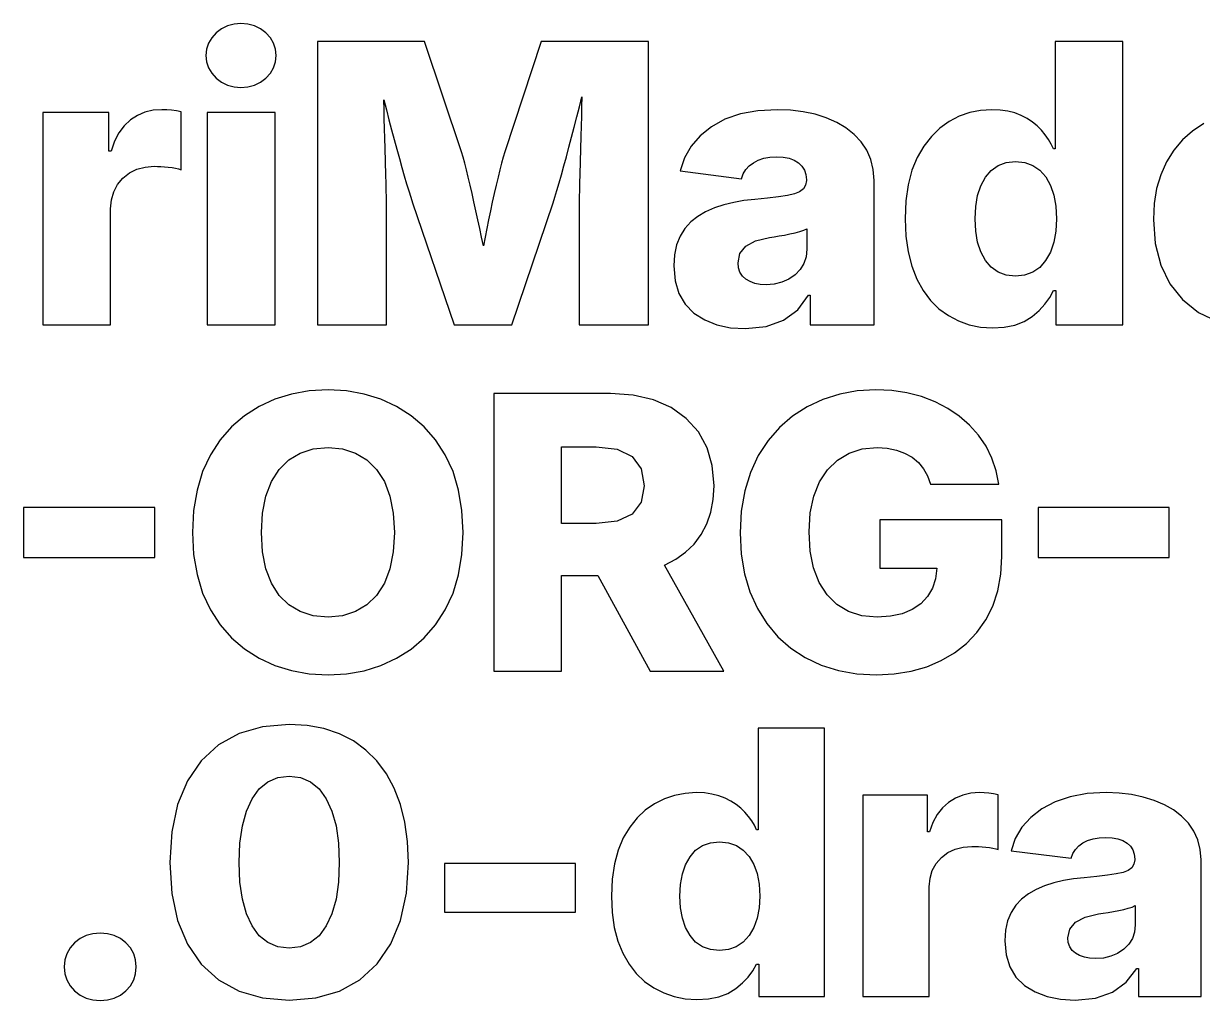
# Model space of a CAD drawing. Header units: metres. Extents: x 0.8 to 39.6, y 0.8 to 10.4.
# Drawn here: x 16.94 to 28.52, y 0.8 to 10.4 of the extents above; entities that cross this region are included whole.
import ezdxf

# ---------------------------------------------------------------- set-up
doc = ezdxf.new("R2010")
doc.units = ezdxf.units.M

msp = doc.modelspace()

# ---------------------------------------------------------------- linework, layer by layer
for p, q in [((18.8822, 10.3489), (18.829, 10.3088)), ((18.9404, 10.3775), (18.8822, 10.3489)), ((19.0036, 10.3946), (18.9404, 10.3775)), ((19.0719, 10.4004), (19.0036, 10.3946)), ((19.1409, 10.3946), (19.0719, 10.4004)), ((19.2048, 10.3775), (19.1409, 10.3946)), ((19.2633, 10.3489), (19.2048, 10.3775)), ((19.3166, 10.3088), (19.2633, 10.3489)), ((18.753, 10.2075), (18.734, 10.1495)), ((18.7846, 10.2606), (18.753, 10.2075)), ((18.829, 10.3088), (18.7846, 10.2606)), ((19.361, 10.2606), (19.3166, 10.3088)), ((19.3926, 10.2075), (19.361, 10.2606)), ((19.4117, 10.1495), (19.3926, 10.2075)), ((20.876, 10.2229), (19.8242, 10.2229)), ((19.8242, 10.2229), (19.8242, 7.43959)), ((21.2393, 9.13945), (20.876, 10.2229)), ((22.0214, 10.2229), (21.6638, 9.13945)), ((23.0751, 10.2229), (22.0214, 10.2229)), ((23.0751, 7.43959), (23.0751, 10.2229)), ((27.7363, 10.2229), (27.0709, 10.2229)), ((27.0709, 10.2229), (27.0709, 9.16933)), ((27.7363, 7.43959), (27.7363, 10.2229)), ((18.734, 10.1495), (18.7276, 10.0865)), ((18.7276, 10.0865), (18.734, 10.0236)), ((19.418, 10.0865), (19.4117, 10.1495)), ((19.4117, 10.0236), (19.418, 10.0865)), ((18.734, 10.0236), (18.753, 9.96558)), ((18.753, 9.96558), (18.7846, 9.91245)), ((19.361, 9.91245), (19.3926, 9.96558)), ((19.3926, 9.96558), (19.4117, 10.0236)), ((18.7846, 9.91245), (18.829, 9.86423)), ((18.829, 9.86423), (18.8822, 9.82419)), ((19.2633, 9.82419), (19.3166, 9.86423)), ((19.3166, 9.86423), (19.361, 9.91245)), ((18.8822, 9.82419), (18.9404, 9.79558)), ((18.9404, 9.79558), (19.0036, 9.77843)), ((19.0036, 9.77843), (19.0719, 9.77271)), ((19.0719, 9.77271), (19.1409, 9.77843)), ((19.1409, 9.77843), (19.2048, 9.79558)), ((19.2048, 9.79558), (19.2633, 9.82419)), ((20.4783, 9.55717), (20.4763, 9.64941)), ((20.4763, 9.64941), (20.5005, 9.55153)), ((22.3969, 9.58206), (22.4211, 9.68117)), ((22.4211, 9.68117), (22.4191, 9.58684)), ((17.772, 9.528), (17.1237, 9.528)), ((17.1237, 9.528), (17.1237, 7.43959)), ((17.772, 9.14694), (17.772, 9.528)), ((18.1289, 9.52895), (18.0544, 9.49742)), ((18.2088, 9.54785), (18.1289, 9.52895)), ((18.2941, 9.55417), (18.2088, 9.54785)), ((18.3425, 9.55276), (18.2941, 9.55417)), ((18.3902, 9.54855), (18.3425, 9.55276)), ((18.4371, 9.54155), (18.3902, 9.54855)), ((18.4834, 9.53174), (18.4371, 9.54155)), ((18.4834, 8.96388), (18.4834, 9.53174)), ((19.4065, 9.528), (18.7391, 9.528)), ((18.7391, 9.528), (18.7391, 7.43959)), ((19.4065, 7.43959), (19.4065, 9.528)), ((20.4806, 9.46355), (20.4783, 9.55717)), ((20.5005, 9.55153), (20.5253, 9.45399)), ((22.3721, 9.48271), (22.3969, 9.58206)), ((22.4191, 9.58684), (22.4168, 9.49065)), ((23.9798, 9.51236), (23.8277, 9.46011)), ((24.1514, 9.54372), (23.9798, 9.51236)), ((24.3425, 9.55417), (24.1514, 9.54372)), ((24.4722, 9.54913), (24.3425, 9.55417)), ((24.5956, 9.53407), (24.4722, 9.54913)), ((24.7127, 9.50896), (24.5956, 9.53407)), ((24.8234, 9.47382), (24.7127, 9.50896)), ((26.233, 9.52521), (26.1304, 9.48901)), ((26.3393, 9.54692), (26.233, 9.52521)), ((26.4494, 9.55417), (26.3393, 9.54692)), ((26.5313, 9.5506), (26.4494, 9.55417)), ((26.6071, 9.53992), (26.5313, 9.5506)), ((26.6767, 9.52211), (26.6071, 9.53992)), ((26.74, 9.49718), (26.6767, 9.52211)), ((17.9235, 9.39632), (17.8712, 9.32626)), ((17.9852, 9.45329), (17.9235, 9.39632)), ((18.0544, 9.49742), (17.9852, 9.45329)), ((20.4831, 9.36852), (20.4806, 9.46355)), ((20.5253, 9.45399), (20.5507, 9.3568)), ((22.3207, 9.28329), (22.3467, 9.38312)), ((22.3467, 9.38312), (22.3721, 9.48271)), ((22.4143, 9.39258), (22.4115, 9.29262)), ((22.4168, 9.49065), (22.4143, 9.39258)), ((23.6951, 9.38696), (23.5837, 9.29713)), ((23.8277, 9.46011), (23.6951, 9.38696)), ((24.9255, 9.42892), (24.8234, 9.47382)), ((25.0165, 9.37457), (24.9255, 9.42892)), ((26.0315, 9.43834), (25.9391, 9.37283)), ((26.1304, 9.48901), (26.0315, 9.43834)), ((26.7976, 9.46671), (26.74, 9.49718)), ((26.8497, 9.43227), (26.7976, 9.46671)), ((26.8965, 9.39384), (26.8497, 9.43227)), ((26.9379, 9.35146), (26.8965, 9.39384)), ((28.5326, 9.41873), (28.4208, 9.3443)), ((17.8712, 9.32626), (17.8283, 9.24315)), ((20.4858, 9.27208), (20.4831, 9.36852)), ((20.4886, 9.17664), (20.4858, 9.27208)), ((20.5507, 9.3568), (20.5767, 9.25996)), ((22.2947, 9.18529), (22.3207, 9.28329)), ((22.4115, 9.29262), (22.401, 8.91811)), ((23.5837, 9.29713), (23.4951, 9.19481)), ((25.0966, 9.31078), (25.0165, 9.37457)), ((25.1657, 9.2375), (25.0966, 9.31078)), ((25.8561, 9.29216), (25.7823, 9.1963)), ((25.9391, 9.37283), (25.8561, 9.29216)), ((26.9743, 9.30681), (26.9379, 9.35146)), ((27.0061, 9.26157), (26.9743, 9.30681)), ((28.4208, 9.3443), (28.3225, 9.25644)), ((17.8283, 9.24315), (17.795, 9.14694)), ((20.4964, 8.91061), (20.4886, 9.17664)), ((20.5767, 9.25996), (20.6027, 9.16522)), ((20.6027, 9.16522), (20.6281, 9.07433)), ((22.2693, 9.09113), (22.2947, 9.18529)), ((23.4951, 9.19481), (23.4293, 9.07999)), ((25.2214, 9.15527), (25.1657, 9.2375)), ((25.2611, 9.0645), (25.2214, 9.15527)), ((25.7823, 9.1963), (25.7179, 9.08527)), ((27.0331, 9.21574), (27.0061, 9.26157)), ((27.0556, 9.16933), (27.0331, 9.21574)), ((27.0709, 9.16933), (27.0556, 9.16933)), ((28.2377, 9.15515), (28.1664, 9.04045)), ((28.3225, 9.25644), (28.2377, 9.15515)), ((17.795, 9.14694), (17.772, 9.14694)), ((20.6281, 9.07433), (20.6529, 8.98727)), ((21.2542, 9.08821), (21.2393, 9.13945)), ((21.2701, 9.02972), (21.2542, 9.08821)), ((21.649, 9.08815), (21.633, 9.02948)), ((21.6638, 9.13945), (21.649, 9.08815)), ((22.2445, 9.00081), (22.2693, 9.09113)), ((23.4293, 9.07999), (23.3863, 8.95267)), ((24.1072, 9.03296), (24.1553, 9.0583)), ((24.1553, 9.0583), (24.2095, 9.0764)), ((24.2095, 9.0764), (24.27, 9.08727)), ((24.27, 9.08727), (24.3367, 9.0909)), ((24.3367, 9.0909), (24.401, 9.08722)), ((24.401, 9.08722), (24.4579, 9.07617)), ((24.4579, 9.07617), (24.5076, 9.05779)), ((24.5076, 9.05779), (24.5499, 9.03206)), ((25.2849, 8.96521), (25.2611, 9.0645)), ((25.7179, 9.08527), (25.6656, 8.9586)), ((26.5918, 9.03458), (26.6827, 9.0442)), ((26.6827, 9.0442), (26.773, 9.03474)), ((28.1664, 9.04045), (28.1099, 8.91414)), ((17.9125, 8.88165), (17.9773, 8.93233)), ((17.9773, 8.93233), (18.05, 8.96852)), ((18.05, 8.96852), (18.1307, 8.99025)), ((18.1307, 8.99025), (18.2195, 8.99748)), ((18.2195, 8.99748), (18.2511, 8.99696)), ((18.2511, 8.99696), (18.2847, 8.99539)), ((18.2847, 8.99539), (18.3204, 8.99275)), ((18.3204, 8.99275), (18.3581, 8.98909)), ((18.3581, 8.98909), (18.395, 8.98436)), ((18.395, 8.98436), (18.4281, 8.97858)), ((18.4281, 8.97858), (18.4576, 8.97176)), ((18.4576, 8.97176), (18.4834, 8.96388)), ((20.6529, 8.98727), (20.6771, 8.90408)), ((21.2872, 8.96399), (21.2701, 9.02972)), ((21.3053, 8.89102), (21.2872, 8.96399)), ((21.616, 8.96347), (21.5979, 8.89009)), ((21.633, 9.02948), (21.616, 8.96347)), ((22.2203, 8.91435), (22.2445, 9.00081)), ((23.3863, 8.95267), (23.9906, 8.87607)), ((23.9906, 8.87607), (24.0079, 8.923)), ((24.0079, 8.923), (24.0331, 8.96478)), ((24.0331, 8.96478), (24.0662, 9.00143)), ((24.0662, 9.00143), (24.1072, 9.03296)), ((24.5499, 9.03206), (24.5838, 8.99954)), ((24.5838, 8.99954), (24.608, 8.96083)), ((24.608, 8.96083), (24.6225, 8.91594)), ((25.2929, 8.85739), (25.2849, 8.96521)), ((25.6656, 8.9586), (25.6283, 8.81583)), ((26.3872, 8.89009), (26.444, 8.95752)), ((26.444, 8.95752), (26.5122, 9.00568)), ((26.5122, 9.00568), (26.5918, 9.03458)), ((26.773, 9.03474), (26.8526, 9.00636)), ((26.8526, 9.00636), (26.9216, 8.95908)), ((26.9216, 8.95908), (26.98, 8.89287)), ((17.8215, 8.74811), (17.8594, 8.81932)), ((17.8594, 8.81932), (17.9125, 8.88165)), ((20.4984, 8.83093), (20.4964, 8.91061)), ((20.5, 8.75908), (20.4984, 8.83093)), ((20.6771, 8.90408), (20.7, 8.82655)), ((20.7, 8.82655), (20.7211, 8.75652)), ((21.324, 8.81291), (21.3053, 8.89102)), ((21.3428, 8.73178), (21.324, 8.81291)), ((21.5792, 8.81163), (21.5606, 8.73038)), ((21.5979, 8.89009), (21.5792, 8.81163)), ((22.1759, 8.76096), (22.1973, 8.83374)), ((22.1973, 8.83374), (22.2203, 8.91435)), ((22.3989, 8.83585), (22.3974, 8.76189)), ((22.401, 8.91811), (22.3989, 8.83585)), ((24.62, 8.81285), (24.598, 8.77638)), ((24.6274, 8.85739), (24.62, 8.81285)), ((24.6225, 8.91594), (24.6274, 8.86485)), ((24.6274, 8.86485), (24.6274, 8.85739)), ((25.2929, 7.43959), (25.2929, 8.85739)), ((25.6283, 8.81583), (25.6059, 8.65694)), ((26.3105, 8.71098), (26.3424, 8.80678)), ((26.3424, 8.80678), (26.3872, 8.89009)), ((26.98, 8.89287), (27.0264, 8.81044)), ((27.0264, 8.81044), (27.0596, 8.71448)), ((28.1099, 8.91414), (28.0696, 8.778)), ((17.7987, 8.66801), (17.8215, 8.74811)), ((20.5008, 8.69504), (20.5, 8.75908)), ((20.5011, 8.63882), (20.5008, 8.69504)), ((20.7211, 8.75652), (20.7402, 8.69392)), ((20.7402, 8.69392), (20.7574, 8.63882)), ((21.3617, 8.6476), (21.3428, 8.73178)), ((21.5606, 8.73038), (21.5419, 8.6463)), ((22.1381, 8.63882), (22.1561, 8.69598)), ((22.1561, 8.69598), (22.1759, 8.76096)), ((22.3965, 8.69621), (22.3962, 8.63882)), ((22.3974, 8.76189), (22.3965, 8.69621)), ((24.3537, 8.69745), (24.2468, 8.68431)), ((24.4413, 8.71187), (24.3537, 8.69745)), ((24.5098, 8.72757), (24.4413, 8.71187)), ((24.5612, 8.74794), (24.5098, 8.72757)), ((24.598, 8.77638), (24.5612, 8.74794)), ((26.2913, 8.60271), (26.3105, 8.71098)), ((27.0596, 8.71448), (27.0795, 8.60498)), ((28.0696, 8.778), (28.0454, 8.63206)), ((17.7911, 8.57906), (17.7987, 8.66801)), ((17.7911, 7.43959), (17.7911, 8.57906)), ((20.5011, 7.43959), (20.5011, 8.63882)), ((20.7574, 8.63882), (21.1685, 7.43959)), ((21.3808, 8.56038), (21.3617, 8.6476)), ((21.5419, 8.6463), (21.5233, 8.55943)), ((21.7327, 7.43959), (22.1381, 8.63882)), ((22.3962, 8.63882), (22.3962, 7.43959)), ((23.7238, 8.58839), (23.6379, 8.55127)), ((23.8164, 8.61816), (23.7238, 8.58839)), ((23.9134, 8.64211), (23.8164, 8.61816)), ((24.0148, 8.6602), (23.9134, 8.64211)), ((24.1206, 8.67245), (24.0148, 8.6602)), ((24.2468, 8.68431), (24.1206, 8.67245)), ((25.6059, 8.65694), (25.5984, 8.48193)), ((26.2849, 8.48193), (26.2913, 8.60271)), ((27.0795, 8.60498), (27.0862, 8.48193)), ((28.0454, 8.63206), (28.0373, 8.47632)), ((21.3997, 8.47235), (21.3808, 8.56038)), ((21.4181, 8.38573), (21.3997, 8.47235)), ((21.5049, 8.47183), (21.4872, 8.3855)), ((21.5233, 8.55943), (21.5049, 8.47183)), ((23.561, 8.50528), (23.4931, 8.45041)), ((23.6379, 8.55127), (23.561, 8.50528)), ((25.5984, 8.48193), (25.6055, 8.31177)), ((26.2913, 8.3611), (26.2849, 8.48193)), ((27.0862, 8.48193), (27.0795, 8.36034)), ((28.0373, 8.47632), (28.0553, 8.23856)), ((21.436, 8.30051), (21.4181, 8.38573)), ((21.4872, 8.3855), (21.47, 8.30045)), ((23.4341, 8.38666), (23.3864, 8.31252)), ((23.4931, 8.45041), (23.4341, 8.38666)), ((24.4667, 8.33247), (24.518, 8.34334)), ((24.518, 8.34334), (24.5628, 8.35536)), ((24.5628, 8.35536), (24.6012, 8.36856)), ((24.6012, 8.36856), (24.6331, 8.38293)), ((24.6331, 8.38293), (24.6331, 8.18304)), ((26.3105, 8.25264), (26.2913, 8.3611)), ((27.0795, 8.36034), (27.0594, 8.25146)), ((21.4535, 8.21667), (21.436, 8.30051)), ((21.47, 8.30045), (21.4535, 8.21667)), ((23.3523, 8.22649), (23.3319, 8.12852)), ((23.3864, 8.31252), (23.3523, 8.22649)), ((24.0331, 8.21246), (24.1293, 8.26465)), ((24.1293, 8.26465), (24.264, 8.297)), ((24.264, 8.297), (24.3119, 8.30481)), ((24.3119, 8.30481), (24.3616, 8.31332)), ((24.3616, 8.31332), (24.4132, 8.32256)), ((24.4132, 8.32256), (24.4667, 8.33247)), ((25.6055, 8.31177), (25.6271, 8.1562)), ((26.3424, 8.15656), (26.3105, 8.25264)), ((27.0594, 8.25146), (27.0259, 8.15532)), ((28.0553, 8.23856), (28.1093, 8.02777)), ((23.3319, 8.12852), (23.3251, 8.01866)), ((23.9562, 8.04854), (23.9754, 8.14043)), ((23.9754, 8.14043), (24.0331, 8.21246)), ((24.6258, 8.10913), (24.604, 8.04247)), ((24.6331, 8.18304), (24.6258, 8.10913)), ((25.6271, 8.1562), (25.6629, 8.01523)), ((26.3872, 8.07285), (26.3424, 8.15656)), ((27.0259, 8.15532), (26.979, 8.0719)), ((23.3251, 8.01866), (23.3375, 7.87343)), ((23.961, 7.99934), (23.9562, 8.04854)), ((23.9755, 7.95633), (23.961, 7.99934)), ((24.604, 8.04247), (24.5675, 7.98303)), ((25.6629, 8.01523), (25.7131, 7.88884)), ((26.444, 8.005), (26.3872, 8.07285)), ((26.5122, 7.95656), (26.444, 8.005)), ((26.9204, 8.00447), (26.8514, 7.95631)), ((26.979, 8.0719), (26.9204, 8.00447)), ((28.1093, 8.02777), (28.1992, 7.84395)), ((23.9997, 7.91949), (23.9755, 7.95633)), ((24.0336, 7.88884), (23.9997, 7.91949)), ((24.075, 7.86473), (24.0336, 7.88884)), ((24.4549, 7.88835), (24.3869, 7.858)), ((24.5165, 7.93085), (24.4549, 7.88835)), ((24.5675, 7.98303), (24.5165, 7.93085)), ((25.7131, 7.88884), (25.7755, 7.7771)), ((26.5918, 7.92747), (26.5122, 7.95656)), ((26.6827, 7.91779), (26.5918, 7.92747)), ((26.7722, 7.92741), (26.6827, 7.91779)), ((26.8514, 7.95631), (26.7722, 7.92741)), ((23.3375, 7.87343), (23.3746, 7.7478)), ((24.1218, 7.8475), (24.075, 7.86473)), ((24.174, 7.83716), (24.1218, 7.8475)), ((24.2315, 7.83372), (24.174, 7.83716)), ((24.3125, 7.8398), (24.2315, 7.83372)), ((24.3869, 7.858), (24.3125, 7.8398)), ((25.7755, 7.7771), (25.8479, 7.68008)), ((27.0188, 7.70853), (27.0556, 7.77769)), ((27.0556, 7.77769), (27.0785, 7.77769)), ((27.0785, 7.77769), (27.0785, 7.43959)), ((28.1992, 7.84395), (28.3251, 7.6871)), ((23.3746, 7.7478), (23.4364, 7.6418)), ((24.543, 7.58821), (24.6484, 7.73285)), ((24.6484, 7.73285), (24.6656, 7.73285)), ((24.6656, 7.73285), (24.6656, 7.43959)), ((25.8479, 7.68008), (25.9304, 7.59778)), ((26.9716, 7.64296), (27.0188, 7.70853)), ((28.3251, 7.6871), (28.4825, 7.56165)), ((23.4364, 7.6418), (23.523, 7.5554)), ((23.523, 7.5554), (23.6289, 7.4884)), ((24.4046, 7.48489), (24.543, 7.58821)), ((25.9304, 7.59778), (26.0229, 7.53018)), ((26.0229, 7.53018), (26.1231, 7.47746)), ((26.8462, 7.52272), (26.9141, 7.58102)), ((26.9141, 7.58102), (26.9716, 7.64296)), ((28.4825, 7.56165), (28.6667, 7.47205)), ((17.1237, 7.43959), (17.7911, 7.43959)), ((18.7391, 7.43959), (19.4065, 7.43959)), ((19.8242, 7.43959), (20.5011, 7.43959)), ((21.1685, 7.43959), (21.7327, 7.43959)), ((22.3962, 7.43959), (23.0751, 7.43959)), ((23.6289, 7.4884), (23.7484, 7.44054)), ((23.7484, 7.44054), (23.8818, 7.4118)), ((24.0288, 7.40224), (24.2332, 7.4229)), ((24.2332, 7.4229), (24.4046, 7.48489)), ((24.6656, 7.43959), (25.2929, 7.43959)), ((26.1231, 7.47746), (26.2285, 7.43982)), ((26.2285, 7.43982), (26.3392, 7.41724)), ((26.3392, 7.41724), (26.4551, 7.4097)), ((26.4551, 7.4097), (26.5713, 7.41676)), ((26.5713, 7.41676), (26.6752, 7.43796)), ((26.6752, 7.43796), (26.7669, 7.47327)), ((26.7669, 7.47327), (26.8462, 7.52272)), ((27.0785, 7.43959), (27.7363, 7.43959)), ((23.8818, 7.4118), (24.0288, 7.40224)), ((19.5693, 6.75978), (19.4046, 6.70888)), ((19.7435, 6.79031), (19.5693, 6.75978)), ((19.9272, 6.80051), (19.7435, 6.79031)), ((20.1092, 6.79031), (19.9272, 6.80051)), ((20.2822, 6.75978), (20.1092, 6.79031)), ((20.4462, 6.70888), (20.2822, 6.75978)), ((22.702, 6.76389), (21.5582, 6.76389)), ((21.5582, 6.76389), (21.5582, 4.03709)), ((22.9257, 6.74861), (22.702, 6.76389)), ((23.1245, 6.7028), (22.9257, 6.74861)), ((24.9552, 6.75909), (24.7909, 6.70734)), ((25.1284, 6.79015), (24.9552, 6.75909)), ((25.3105, 6.80051), (25.1284, 6.79015)), ((25.4671, 6.79312), (25.3105, 6.80051)), ((25.6161, 6.77098), (25.4671, 6.79312)), ((25.7577, 6.7341), (25.6161, 6.77098)), ((25.8918, 6.68245), (25.7577, 6.7341)), ((19.2493, 6.63762), (19.1067, 6.5468)), ((19.4046, 6.70888), (19.2493, 6.63762)), ((20.6012, 6.63762), (20.4462, 6.70888)), ((20.7439, 6.5468), (20.6012, 6.63762)), ((23.2984, 6.62645), (23.1245, 6.7028)), ((23.4473, 6.51956), (23.2984, 6.62645)), ((24.6355, 6.63487), (24.4923, 6.54279)), ((24.7909, 6.70734), (24.6355, 6.63487)), ((26.0162, 6.61771), (25.8918, 6.68245)), ((26.1287, 6.54153), (26.0162, 6.61771)), ((19.1067, 6.5468), (18.9796, 6.43721)), ((20.871, 6.43721), (20.7439, 6.5468)), ((23.5666, 6.3866), (23.4473, 6.51956)), ((24.4923, 6.54279), (24.3646, 6.43219)), ((26.2294, 6.45392), (26.1287, 6.54153)), ((18.9796, 6.43721), (18.8681, 6.30888)), ((20.9825, 6.30888), (20.871, 6.43721)), ((23.6519, 6.23203), (23.5666, 6.3866)), ((24.3646, 6.43219), (24.2523, 6.30305)), ((26.3183, 6.35486), (26.2294, 6.45392)), ((18.8681, 6.30888), (18.7722, 6.16179)), ((21.0784, 6.16179), (20.9825, 6.30888)), ((24.2523, 6.30305), (24.1555, 6.1554)), ((26.393, 6.24626), (26.3183, 6.35486)), ((18.7722, 6.16179), (18.6951, 5.99675)), ((19.5425, 6.11272), (19.6543, 6.17963)), ((19.6543, 6.17963), (19.7825, 6.21977)), ((19.7825, 6.21977), (19.9272, 6.23317)), ((19.9272, 6.23317), (20.0709, 6.21977)), ((20.0709, 6.21977), (20.1985, 6.17963)), ((20.1985, 6.17963), (20.31, 6.11272)), ((21.1555, 5.99675), (21.0784, 6.16179)), ((22.2201, 5.48651), (22.2201, 6.24049)), ((22.2201, 6.24049), (22.5613, 6.24049)), ((22.5613, 6.24049), (22.7681, 6.2166)), ((22.7681, 6.2166), (22.9157, 6.14488)), ((22.9157, 6.14488), (23.0043, 6.02534)), ((23.703, 6.05583), (23.6519, 6.23203)), ((24.1555, 6.1554), (24.0776, 5.99016)), ((24.9335, 6.11118), (25.0473, 6.17894)), ((25.0473, 6.17894), (25.1767, 6.2196)), ((25.1767, 6.2196), (25.3218, 6.23317)), ((25.3218, 6.23317), (25.4213, 6.22726)), ((25.4213, 6.22726), (25.5118, 6.20959)), ((25.5118, 6.20959), (25.5933, 6.18015)), ((25.5933, 6.18015), (25.6658, 6.1389)), ((26.4512, 6.12999), (26.393, 6.24626)), ((19.4472, 6.01903), (19.5425, 6.11272)), ((20.31, 6.11272), (20.4053, 6.01903)), ((23.0043, 6.02534), (23.0338, 5.85802)), ((23.7201, 5.85802), (23.703, 6.05583)), ((24.8352, 6.01631), (24.9335, 6.11118)), ((25.6658, 6.1389), (25.7282, 6.08704)), ((25.7282, 6.08704), (25.7795, 6.02568)), ((25.7795, 6.02568), (25.8196, 5.95482)), ((26.4929, 6.00607), (26.4512, 6.12999)), ((18.6951, 5.99675), (18.64, 5.81454)), ((19.3709, 5.89998), (19.4472, 6.01903)), ((20.4053, 6.01903), (20.4816, 5.89998)), ((21.2106, 5.81454), (21.1555, 5.99675)), ((24.0776, 5.99016), (24.0219, 5.80836)), ((24.756, 5.89673), (24.8352, 6.01631)), ((25.8196, 5.95482), (25.8486, 5.87447)), ((26.518, 5.87447), (26.4929, 6.00607)), ((18.64, 5.81454), (18.6069, 5.61519)), ((19.3164, 5.7569), (19.3709, 5.89998)), ((20.4816, 5.89998), (20.5361, 5.7569)), ((21.2436, 5.61519), (21.2106, 5.81454)), ((23.0338, 5.85802), (23.0044, 5.69548)), ((23.7122, 5.72235), (23.7201, 5.85802)), ((24.0219, 5.80836), (23.9885, 5.60997)), ((24.6995, 5.75484), (24.756, 5.89673)), ((25.8486, 5.87447), (26.518, 5.87447)), ((19.2837, 5.5898), (19.3164, 5.7569)), ((20.5361, 5.7569), (20.5687, 5.5898)), ((23.0044, 5.69548), (22.9162, 5.57938)), ((23.6885, 5.59723), (23.7122, 5.72235)), ((24.6656, 5.59065), (24.6995, 5.75484)), ((18.224, 5.64572), (16.9358, 5.64572)), ((16.9358, 5.64572), (16.9358, 5.15343)), ((18.224, 5.15343), (18.224, 5.64572)), ((18.6069, 5.61519), (18.5959, 5.39867)), ((19.2728, 5.39867), (19.2837, 5.5898)), ((20.5687, 5.5898), (20.5797, 5.39867)), ((21.2546, 5.39867), (21.2436, 5.61519)), ((22.9162, 5.57938), (22.7691, 5.50972)), ((23.6489, 5.48262), (23.6885, 5.59723)), ((23.9885, 5.60997), (23.9774, 5.395)), ((24.6543, 5.40414), (24.6656, 5.59065)), ((28.1941, 5.64572), (26.9059, 5.64572)), ((26.9059, 5.64572), (26.9059, 5.15343)), ((28.1941, 5.15343), (28.1941, 5.64572)), ((22.5632, 5.48651), (22.2201, 5.48651)), ((22.7691, 5.50972), (22.5632, 5.48651)), ((23.5935, 5.37854), (23.6489, 5.48262)), ((26.548, 5.5231), (25.3499, 5.5231)), ((25.3499, 5.5231), (25.3499, 5.04912)), ((26.548, 5.16441), (26.548, 5.5231)), ((18.5959, 5.39867), (18.6069, 5.18375)), ((19.2837, 5.20839), (19.2728, 5.39867)), ((20.5797, 5.39867), (20.5687, 5.20839)), ((21.2436, 5.18295), (21.2546, 5.39867)), ((23.5236, 5.28566), (23.5935, 5.37854)), ((23.9774, 5.395), (23.9879, 5.18729)), ((24.6653, 5.21593), (24.6543, 5.40414)), ((23.4405, 5.20468), (23.5236, 5.28566)), ((24.6983, 5.05026), (24.6653, 5.21593)), ((16.9358, 5.15343), (18.224, 5.15343)), ((18.6069, 5.18375), (18.64, 4.98552)), ((19.3164, 5.04202), (19.2837, 5.20839)), ((20.5687, 5.20839), (20.5361, 5.04202)), ((21.2106, 4.98416), (21.2436, 5.18295)), ((23.2345, 5.0784), (23.3441, 5.1356)), ((23.3441, 5.1356), (23.4405, 5.20468)), ((23.9879, 5.18729), (24.0196, 4.99422)), ((26.5381, 4.98878), (26.548, 5.16441)), ((26.9059, 5.15343), (28.1941, 5.15343)), ((18.64, 4.98552), (18.6951, 4.80399)), ((19.3709, 4.89957), (19.3164, 5.04202)), ((20.5361, 5.04202), (20.4816, 4.89957)), ((21.1555, 4.80229), (21.2106, 4.98416)), ((23.8176, 4.03709), (23.2345, 5.0784)), ((24.0196, 4.99422), (24.0723, 4.81578)), ((24.7534, 4.90712), (24.6983, 5.05026)), ((25.3499, 5.04912), (25.9086, 5.04912)), ((25.9086, 5.04912), (25.8967, 4.94412)), ((26.5084, 4.82608), (26.5381, 4.98878)), ((19.4472, 4.78101), (19.3709, 4.89957)), ((20.4816, 4.89957), (20.4053, 4.78101)), ((22.2201, 4.97591), (22.5801, 4.97591)), ((22.2201, 4.03709), (22.2201, 4.97591)), ((22.5801, 4.97591), (23.092, 4.03709)), ((24.8305, 4.7865), (24.7534, 4.90712)), ((25.8967, 4.94412), (25.8667, 4.85056)), ((18.6951, 4.80399), (18.7722, 4.63916)), ((19.5425, 4.68773), (19.4472, 4.78101)), ((20.4053, 4.78101), (20.31, 4.68773)), ((21.0784, 4.63736), (21.1555, 4.80229)), ((24.0723, 4.81578), (24.1461, 4.65198)), ((24.9274, 4.69083), (24.8305, 4.7865)), ((25.8185, 4.76843), (25.7521, 4.69775)), ((25.8667, 4.85056), (25.8185, 4.76843)), ((26.4589, 4.67632), (26.5084, 4.82608)), ((18.7722, 4.63916), (18.8681, 4.49208)), ((19.6543, 4.62111), (19.5425, 4.68773)), ((20.31, 4.68773), (20.1985, 4.62111)), ((20.9825, 4.49033), (21.0784, 4.63736)), ((24.1461, 4.65198), (24.2388, 4.5045)), ((25.0419, 4.62248), (24.9274, 4.69083)), ((25.6687, 4.6409), (25.5695, 4.6003)), ((25.7521, 4.69775), (25.6687, 4.6409)), ((26.3896, 4.53946), (26.4589, 4.67632)), ((19.7825, 4.58115), (19.6543, 4.62111)), ((19.9272, 4.56781), (19.7825, 4.58115)), ((20.0709, 4.58115), (19.9272, 4.56781)), ((20.1985, 4.62111), (20.0709, 4.58115)), ((25.174, 4.58148), (25.0419, 4.62248)), ((25.3237, 4.56781), (25.174, 4.58148)), ((25.4545, 4.57594), (25.3237, 4.56781)), ((25.5695, 4.6003), (25.4545, 4.57594)), ((26.3029, 4.41667), (26.3896, 4.53946)), ((18.8681, 4.49208), (18.9796, 4.36375)), ((20.871, 4.36215), (20.9825, 4.49033)), ((24.2388, 4.5045), (24.3482, 4.37497)), ((26.2014, 4.3091), (26.3029, 4.41667)), ((18.9796, 4.36375), (19.1067, 4.25418)), ((20.7439, 4.25285), (20.871, 4.36215)), ((24.3482, 4.37497), (24.4741, 4.2634)), ((26.0849, 4.21674), (26.2014, 4.3091)), ((19.1067, 4.25418), (19.2493, 4.16336)), ((20.6012, 4.16245), (20.7439, 4.25285)), ((24.4741, 4.2634), (24.6167, 4.16978)), ((25.9536, 4.13959), (26.0849, 4.21674)), ((19.2493, 4.16336), (19.4046, 4.0921)), ((19.4046, 4.0921), (19.5693, 4.04121)), ((20.2822, 4.04099), (20.4462, 4.0916)), ((20.4462, 4.0916), (20.6012, 4.16245)), ((24.6167, 4.16978), (24.7738, 4.09572)), ((24.7738, 4.09572), (24.943, 4.04283)), ((25.656, 4.03528), (25.8098, 4.07874)), ((25.8098, 4.07874), (25.9536, 4.13959)), ((19.5693, 4.04121), (19.7435, 4.01068)), ((19.7435, 4.01068), (19.9272, 4.0005)), ((19.9272, 4.0005), (20.1092, 4.01062)), ((20.1092, 4.01062), (20.2822, 4.04099)), ((21.5582, 4.03709), (22.2201, 4.03709)), ((23.092, 4.03709), (23.8176, 4.03709)), ((24.943, 4.04283), (25.1244, 4.01108)), ((25.1244, 4.01108), (25.318, 4.0005)), ((25.318, 4.0005), (25.492, 4.0092)), ((25.492, 4.0092), (25.656, 4.03528)), ((19.284, 3.48946), (19.0531, 3.42236)), ((19.5451, 3.51181), (19.284, 3.48946)), ((19.723, 3.50174), (19.5451, 3.51181)), ((19.8875, 3.47151), (19.723, 3.50174)), ((24.806, 3.47638), (24.154, 3.47638)), ((24.154, 3.47638), (24.154, 2.47749)), ((24.806, 0.837524), (24.806, 3.47638)), ((19.0531, 3.42236), (18.8526, 3.31056)), ((20.0386, 3.42114), (19.8875, 3.47151)), ((20.1765, 3.35063), (20.0386, 3.42114)), ((18.8526, 3.31056), (18.6824, 3.15404)), ((20.2999, 3.26114), (20.1765, 3.35063)), ((20.4081, 3.15382), (20.2999, 3.26114)), ((18.6824, 3.15404), (18.5468, 2.95746)), ((20.5009, 3.02869), (20.4081, 3.15382)), ((20.5783, 2.88573), (20.5009, 3.02869)), ((18.5468, 2.95746), (18.4499, 2.72545)), ((19.2522, 2.87949), (19.3362, 2.94839)), ((19.3362, 2.94839), (19.4339, 2.98973)), ((19.4339, 2.98973), (19.5451, 3.00351)), ((19.5451, 3.00351), (19.6572, 2.98973)), ((19.6572, 2.98973), (19.7554, 2.94839)), ((19.7554, 2.94839), (19.8398, 2.87949)), ((19.1259, 2.6611), (19.1817, 2.78302)), ((19.1817, 2.78302), (19.2522, 2.87949)), ((19.8398, 2.87949), (19.9104, 2.78302)), ((19.9104, 2.78302), (19.9662, 2.6611)), ((20.6394, 2.72618), (20.5783, 2.88573)), ((23.2327, 2.78058), (23.1358, 2.73254)), ((23.3333, 2.8149), (23.2327, 2.78058)), ((23.4374, 2.83549), (23.3333, 2.8149)), ((23.5452, 2.84236), (23.4374, 2.83549)), ((23.6255, 2.83897), (23.5452, 2.84236)), ((23.6997, 2.82884), (23.6255, 2.83897)), ((23.7679, 2.81197), (23.6997, 2.82884)), ((23.8299, 2.78831), (23.7679, 2.81197)), ((23.8863, 2.75943), (23.8299, 2.78831)), ((25.8165, 2.81755), (25.1814, 2.81755)), ((25.1814, 2.81755), (25.1814, 0.837524)), ((25.8165, 2.45627), (25.8165, 2.81755)), ((26.0931, 2.78856), (26.0253, 2.74672)), ((26.1661, 2.81845), (26.0931, 2.78856)), ((26.2444, 2.83638), (26.1661, 2.81845)), ((26.3279, 2.84236), (26.2444, 2.83638)), ((26.3754, 2.84102), (26.3279, 2.84236)), ((26.4221, 2.83704), (26.3754, 2.84102)), ((26.4681, 2.8304), (26.4221, 2.83704)), ((26.5134, 2.82109), (26.4681, 2.8304)), ((26.5134, 2.28271), (26.5134, 2.82109)), ((27.2199, 2.80272), (27.071, 2.75319)), ((27.388, 2.83244), (27.2199, 2.80272)), ((27.5752, 2.84236), (27.388, 2.83244)), ((27.7023, 2.8376), (27.5752, 2.84236)), ((27.8232, 2.8233), (27.7023, 2.8376)), ((27.9379, 2.7995), (27.8232, 2.8233)), ((28.0463, 2.76617), (27.9379, 2.7995)), ((18.4499, 2.72545), (18.3918, 2.45802)), ((20.683, 2.55124), (20.6394, 2.72618)), ((23.0453, 2.67044), (22.9639, 2.59395)), ((23.1358, 2.73254), (23.0453, 2.67044)), ((23.9374, 2.72678), (23.8863, 2.75943)), ((23.9832, 2.69037), (23.9374, 2.72678)), ((24.0238, 2.65018), (23.9832, 2.69037)), ((25.9649, 2.6927), (25.9137, 2.6263)), ((26.0253, 2.74672), (25.9649, 2.6927)), ((26.941, 2.68384), (26.8318, 2.59866)), ((27.071, 2.75319), (26.941, 2.68384)), ((28.1463, 2.72362), (28.0463, 2.76617)), ((28.2356, 2.67209), (28.1463, 2.72362)), ((28.314, 2.6116), (28.2356, 2.67209)), ((19.0861, 2.51582), (19.1259, 2.6611)), ((19.9662, 2.6611), (20.006, 2.51582)), ((20.7092, 2.3609), (20.683, 2.55124)), ((22.9639, 2.59395), (22.8917, 2.50307)), ((24.0595, 2.60783), (24.0238, 2.65018)), ((24.0906, 2.56494), (24.0595, 2.60783)), ((24.1171, 2.5215), (24.0906, 2.56494)), ((25.9137, 2.6263), (25.8717, 2.54749)), ((26.8318, 2.59866), (26.745, 2.50165)), ((28.3817, 2.54213), (28.314, 2.6116)), ((18.3918, 2.45802), (18.3724, 2.1552)), ((19.0623, 2.34718), (19.0861, 2.51582)), ((20.006, 2.51582), (20.0299, 2.34718)), ((22.8917, 2.50307), (22.8286, 2.3978)), ((24.139, 2.47749), (24.1171, 2.5215)), ((24.154, 2.47749), (24.139, 2.47749)), ((25.839, 2.45627), (25.8165, 2.45627)), ((25.8717, 2.54749), (25.839, 2.45627)), ((26.745, 2.50165), (26.6806, 2.39279)), ((28.4362, 2.46416), (28.3817, 2.54213)), ((28.4751, 2.37811), (28.4362, 2.46416)), ((19.0543, 2.1552), (19.0623, 2.34718)), ((20.0299, 2.34718), (20.0378, 2.1552)), ((20.7179, 2.1552), (20.7092, 2.3609)), ((22.8286, 2.3978), (22.7774, 2.27771)), ((23.5399, 2.27667), (23.6068, 2.32233)), ((23.6068, 2.32233), (23.6847, 2.34973)), ((23.6847, 2.34973), (23.7737, 2.35886)), ((23.7737, 2.35886), (23.8622, 2.3499)), ((23.8622, 2.3499), (23.9402, 2.323)), ((23.9402, 2.323), (24.0078, 2.27815)), ((26.6806, 2.39279), (26.6385, 2.27208)), ((27.2722, 2.28357), (27.3046, 2.31833)), ((27.3046, 2.31833), (27.3448, 2.34821)), ((27.3448, 2.34821), (27.3918, 2.37224)), ((27.3918, 2.37224), (27.445, 2.38939)), ((27.445, 2.38939), (27.5042, 2.39969)), ((27.5042, 2.39969), (27.5696, 2.40312)), ((27.5696, 2.40312), (27.6325, 2.39964)), ((27.6325, 2.39964), (27.6883, 2.38918)), ((27.6883, 2.38918), (27.7369, 2.37175)), ((27.7369, 2.37175), (27.7784, 2.34735)), ((27.7784, 2.34735), (27.8116, 2.31651)), ((28.4985, 2.28397), (28.4751, 2.37811)), ((22.7774, 2.27771), (22.7408, 2.14233)), ((23.4404, 2.13377), (23.4843, 2.21275)), ((23.4843, 2.21275), (23.5399, 2.27667)), ((24.0078, 2.27815), (24.065, 2.21539)), ((24.065, 2.21539), (24.1105, 2.13724)), ((25.9021, 2.14566), (25.9542, 2.20476)), ((25.9542, 2.20476), (26.0176, 2.25279)), ((26.0176, 2.25279), (26.0888, 2.28711)), ((26.0888, 2.28711), (26.1679, 2.30771)), ((26.1679, 2.30771), (26.2549, 2.31458)), ((26.2549, 2.31458), (26.2858, 2.31407)), ((26.2858, 2.31407), (26.3188, 2.31258)), ((26.3188, 2.31258), (26.3537, 2.31009)), ((26.3537, 2.31009), (26.3907, 2.30661)), ((26.3907, 2.30661), (26.4268, 2.30212)), ((26.4268, 2.30212), (26.4593, 2.29665)), ((26.4593, 2.29665), (26.4881, 2.29018)), ((26.4881, 2.29018), (26.5134, 2.28271)), ((26.6385, 2.27208), (27.2305, 2.19945)), ((27.2305, 2.19945), (27.2475, 2.24394)), ((27.2475, 2.24394), (27.2722, 2.28357)), ((27.8116, 2.31651), (27.8354, 2.27983)), ((27.8354, 2.27983), (27.8496, 2.23726)), ((27.8496, 2.23726), (27.8543, 2.18883)), ((28.5063, 2.18175), (28.4985, 2.28397)), ((18.3724, 2.1552), (18.3918, 1.85245)), ((19.0622, 1.96414), (19.0543, 2.1552)), ((20.0378, 2.1552), (20.0299, 1.96414)), ((20.6986, 1.85316), (20.7179, 2.1552)), ((22.3586, 2.14456), (21.0716, 2.14456)), ((21.0716, 2.14456), (21.0716, 1.66815)), ((22.3586, 1.66815), (22.3586, 2.14456)), ((22.7408, 2.14233), (22.7188, 1.9917)), ((23.4091, 2.04295), (23.4404, 2.13377)), ((24.1105, 2.13724), (24.143, 2.04626)), ((25.8649, 2.07814), (25.9021, 2.14566)), ((27.8255, 2.10493), (27.7895, 2.07799)), ((27.8471, 2.13953), (27.8255, 2.10493)), ((27.8543, 2.18175), (27.8471, 2.13953)), ((27.8543, 2.18883), (27.8543, 2.18175)), ((28.5063, 0.837524), (28.5063, 2.18175)), ((22.7188, 1.9917), (22.7115, 1.82578)), ((23.3903, 1.94029), (23.4091, 2.04295)), ((24.143, 2.04626), (24.1625, 1.94244)), ((25.8352, 1.91786), (25.8426, 2.00221)), ((25.8426, 2.00221), (25.8649, 2.07814)), ((27.1549, 1.97763), (27.0598, 1.95494)), ((27.2542, 1.9948), (27.1549, 1.97763)), ((27.3579, 2.00641), (27.2542, 1.9948)), ((27.4815, 2.01765), (27.3579, 2.00641)), ((27.5862, 2.03011), (27.4815, 2.01765)), ((27.6721, 2.04378), (27.5862, 2.03011)), ((27.7391, 2.05867), (27.6721, 2.04378)), ((27.7895, 2.07799), (27.7391, 2.05867)), ((19.0859, 1.79655), (19.0622, 1.96414)), ((20.0299, 1.96414), (20.006, 1.79655)), ((23.3841, 1.82578), (23.3903, 1.94029)), ((24.1625, 1.94244), (24.169, 1.82578)), ((25.8352, 0.837524), (25.8352, 1.91786)), ((26.885, 1.89153), (26.8097, 1.84792)), ((26.9691, 1.92671), (26.885, 1.89153)), ((27.0598, 1.95494), (26.9691, 1.92671)), ((18.3918, 1.85245), (18.4499, 1.58536)), ((19.1254, 1.65244), (19.0859, 1.79655)), ((20.006, 1.79655), (19.9662, 1.65244)), ((20.6408, 1.58646), (20.6986, 1.85316)), ((22.7115, 1.82578), (22.7185, 1.66444)), ((23.3903, 1.71121), (23.3841, 1.82578)), ((24.169, 1.82578), (24.1624, 1.71049)), ((26.7431, 1.79588), (26.6853, 1.73544)), ((26.8097, 1.84792), (26.7431, 1.79588)), ((19.1808, 1.53177), (19.1254, 1.65244)), ((19.9662, 1.65244), (19.9104, 1.53177)), ((21.0716, 1.66815), (22.3586, 1.66815)), ((22.7185, 1.66444), (22.7396, 1.51695)), ((23.4091, 1.60838), (23.3903, 1.71121)), ((24.1624, 1.71049), (24.1428, 1.60727)), ((26.6386, 1.66516), (26.6052, 1.58359)), ((26.6853, 1.73544), (26.6386, 1.66516)), ((27.3664, 1.61977), (27.4984, 1.65044)), ((27.4984, 1.65044), (27.5452, 1.65785)), ((27.5452, 1.65785), (27.5939, 1.66592)), ((27.5939, 1.66592), (27.6445, 1.67467)), ((27.6445, 1.67467), (27.6969, 1.68408)), ((27.6969, 1.68408), (27.7472, 1.69437)), ((27.7472, 1.69437), (27.7911, 1.70578)), ((27.7911, 1.70578), (27.8287, 1.71829)), ((27.8287, 1.71829), (27.86, 1.73192)), ((27.86, 1.73192), (27.86, 1.5424)), ((18.4499, 1.58536), (18.5468, 1.3539)), ((19.2509, 1.43648), (19.1808, 1.53177)), ((19.9104, 1.53177), (19.8398, 1.43648)), ((20.5445, 1.35507), (20.6408, 1.58646)), ((22.7396, 1.51695), (22.7747, 1.38329)), ((23.4404, 1.51729), (23.4091, 1.60838)), ((23.4843, 1.43791), (23.4404, 1.51729)), ((24.11, 1.51611), (24.0641, 1.43703)), ((24.1428, 1.60727), (24.11, 1.51611)), ((26.6052, 1.58359), (26.5852, 1.49071)), ((27.2156, 1.502), (27.2722, 1.5703)), ((27.2722, 1.5703), (27.3664, 1.61977)), ((27.86, 1.5424), (27.8528, 1.47234)), ((17.4915, 1.40764), (17.4374, 1.36618)), ((17.5515, 1.43726), (17.4915, 1.40764)), ((17.6175, 1.45502), (17.5515, 1.43726)), ((17.6894, 1.46095), (17.6175, 1.45502)), ((17.7614, 1.45502), (17.6894, 1.46095)), ((17.8273, 1.43726), (17.7614, 1.45502)), ((17.8873, 1.40764), (17.8273, 1.43726)), ((17.9414, 1.36618), (17.8873, 1.40764)), ((19.3351, 1.36841), (19.2509, 1.43648)), ((19.8398, 1.43648), (19.7554, 1.36841)), ((23.5399, 1.3736), (23.4843, 1.43791)), ((24.0641, 1.43703), (24.0066, 1.37311)), ((26.5852, 1.49071), (26.5785, 1.38655)), ((27.1968, 1.41489), (27.2156, 1.502)), ((27.2015, 1.36824), (27.1968, 1.41489)), ((27.8314, 1.40912), (27.7957, 1.35278)), ((27.8528, 1.47234), (27.8314, 1.40912)), ((17.3928, 1.31587), (17.3609, 1.2597)), ((17.4374, 1.36618), (17.3928, 1.31587)), ((17.986, 1.31587), (17.9414, 1.36618)), ((18.0179, 1.2597), (17.986, 1.31587)), ((18.5468, 1.3539), (18.6824, 1.1581)), ((19.4331, 1.32756), (19.3351, 1.36841)), ((19.5451, 1.31395), (19.4331, 1.32756)), ((19.6572, 1.32756), (19.5451, 1.31395)), ((19.7554, 1.36841), (19.6572, 1.32756)), ((20.4097, 1.15898), (20.5445, 1.35507)), ((22.7747, 1.38329), (22.8239, 1.26347)), ((23.6068, 1.32767), (23.5399, 1.3736)), ((23.6847, 1.30009), (23.6068, 1.32767)), ((23.7737, 1.29091), (23.6847, 1.30009)), ((23.8614, 1.30005), (23.7737, 1.29091)), ((23.9391, 1.32744), (23.8614, 1.30005)), ((24.0066, 1.37311), (23.9391, 1.32744)), ((26.5785, 1.38655), (26.5907, 1.24886)), ((27.2157, 1.32745), (27.2015, 1.36824)), ((27.2395, 1.29253), (27.2157, 1.32745)), ((27.2726, 1.26347), (27.2395, 1.29253)), ((27.7457, 1.3033), (27.6854, 1.263)), ((27.7957, 1.35278), (27.7457, 1.3033)), ((17.3417, 1.19766), (17.3353, 1.12976)), ((17.3609, 1.2597), (17.3417, 1.19766)), ((18.0371, 1.19766), (18.0179, 1.2597)), ((18.0435, 1.12976), (18.0371, 1.19766)), ((20.2401, 1.00285), (20.4097, 1.15898)), ((22.8239, 1.26347), (22.885, 1.15753)), ((26.5907, 1.24886), (26.627, 1.12976)), ((27.3132, 1.2406), (27.2726, 1.26347)), ((27.3591, 1.22427), (27.3132, 1.2406)), ((27.4102, 1.21448), (27.3591, 1.22427)), ((27.4665, 1.21121), (27.4102, 1.21448)), ((27.5458, 1.21696), (27.4665, 1.21121)), ((27.6188, 1.23424), (27.5458, 1.21696)), ((27.6854, 1.263), (27.6188, 1.23424)), ((17.3353, 1.12976), (17.3417, 1.06262)), ((17.3417, 1.06262), (17.3609, 1.00113)), ((18.0179, 1.00113), (18.0371, 1.06262)), ((18.0371, 1.06262), (18.0435, 1.12976)), ((18.6824, 1.1581), (18.8526, 1.00235)), ((22.885, 1.15753), (22.956, 1.06555)), ((22.956, 1.06555), (23.0368, 0.987518)), ((24.0568, 1.03035), (24.103, 1.09251)), ((24.103, 1.09251), (24.139, 1.1581)), ((24.139, 1.1581), (24.1615, 1.1581)), ((24.1615, 1.1581), (24.1615, 0.837524)), ((26.627, 1.12976), (26.6876, 1.02925)), ((27.7717, 0.978439), (27.8749, 1.11557)), ((27.8749, 1.11557), (27.8918, 1.11557)), ((27.8918, 1.11557), (27.8918, 0.837524)), ((17.3609, 1.00113), (17.3928, 0.945282)), ((17.3928, 0.945282), (17.4374, 0.895081)), ((17.9414, 0.895081), (17.986, 0.945282)), ((17.986, 0.945282), (18.0179, 1.00113)), ((18.8526, 1.00235), (19.0531, 0.891113)), ((20.0395, 0.891327), (20.2401, 1.00285)), ((23.0368, 0.987518), (23.1274, 0.923416)), ((23.9339, 0.916351), (24.0005, 0.971634)), ((24.0005, 0.971634), (24.0568, 1.03035)), ((26.6876, 1.02925), (26.7724, 0.947342)), ((26.7724, 0.947342), (26.8761, 0.883804)), ((27.6361, 0.880478), (27.7717, 0.978439)), ((17.4374, 0.895081), (17.4915, 0.853638)), ((17.4915, 0.853638), (17.5515, 0.824036)), ((17.5515, 0.824036), (17.6175, 0.806259)), ((17.7614, 0.806259), (17.8273, 0.824036)), ((17.8273, 0.824036), (17.8873, 0.853638)), ((17.8873, 0.853638), (17.9414, 0.895081)), ((19.0531, 0.891113), (19.284, 0.824371)), ((19.284, 0.824371), (19.5451, 0.802124)), ((19.5451, 0.802124), (19.8078, 0.824417)), ((19.8078, 0.824417), (20.0395, 0.891327)), ((23.1274, 0.923416), (23.2255, 0.873444)), ((23.2255, 0.873444), (23.3288, 0.837753)), ((23.3288, 0.837753), (23.4372, 0.81633)), ((23.4372, 0.81633), (23.5508, 0.809204)), ((23.5508, 0.809204), (23.6647, 0.815887)), ((23.6647, 0.815887), (23.7665, 0.835983)), ((23.7665, 0.835983), (23.8562, 0.869461)), ((23.8562, 0.869461), (23.9339, 0.916351)), ((24.1615, 0.837524), (24.806, 0.837524)), ((25.1814, 0.837524), (25.8352, 0.837524)), ((26.8761, 0.883804), (26.9933, 0.838425)), ((26.9933, 0.838425), (27.1239, 0.811188)), ((27.1239, 0.811188), (27.268, 0.802124)), ((27.268, 0.802124), (27.4682, 0.821716)), ((27.4682, 0.821716), (27.6361, 0.880478)), ((27.8918, 0.837524), (28.5063, 0.837524)), ((17.6175, 0.806259), (17.6894, 0.800339)), ((17.6894, 0.800339), (17.7614, 0.806259))]:
    msp.add_line(p, q)

doc.saveas('drawing.dxf')
